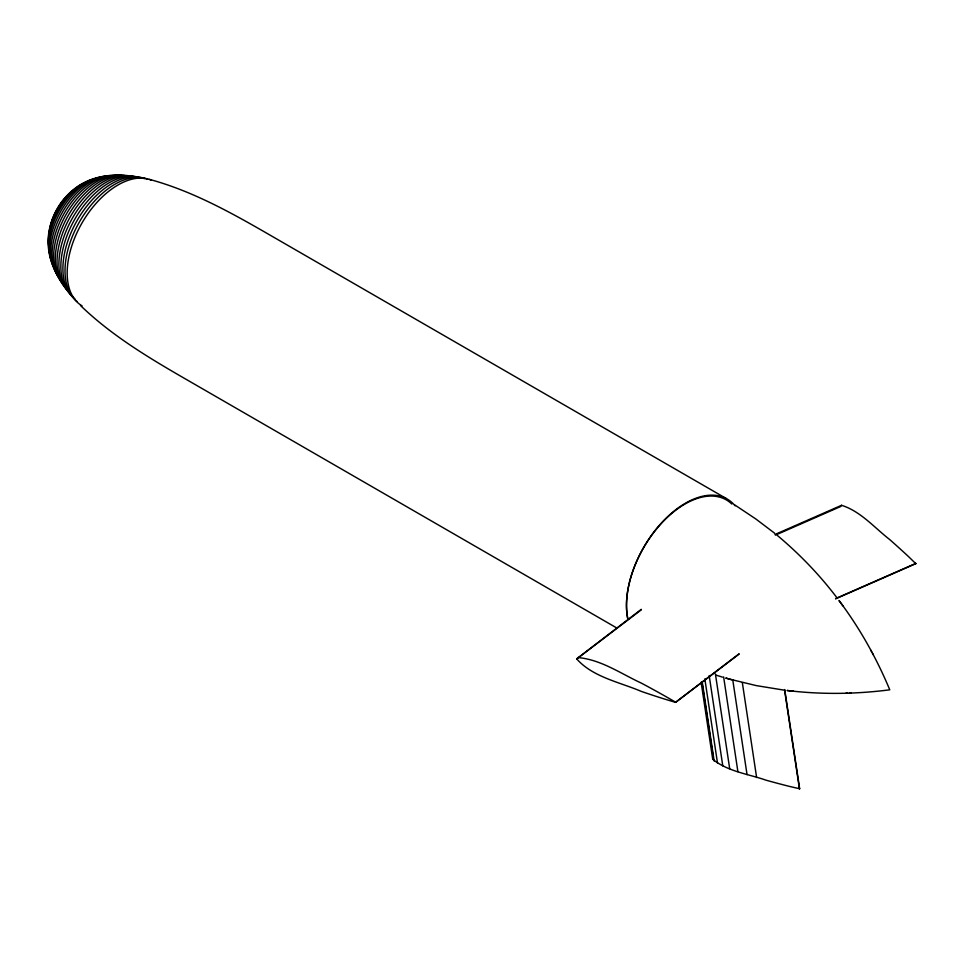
<?xml version="1.0" encoding="UTF-8"?>
<svg xmlns="http://www.w3.org/2000/svg" width="964" height="964" viewBox="0 0 964 964"><rect width="100%" height="100%" fill="white"/><g stroke="black" fill="none" stroke-linecap="round" stroke-linejoin="round"><path stroke-width="1.45" d="M784.72 689.537L799.662 788.733L790.094 786.564A931.453 427.642 -8.6 0 1 766.175 780.225C748.353 773.984 727.543 771.501 712.721 759.222L713.348 757.981L701.973 682.476M835.619 598.837L915.8 563.663L908.63 556.686A931.453 460.045 66.3 0 0 889.856 539.683C874.444 527.73 860.539 511.185 841.548 505.305L840.729 506.486L775.49 535.092M739.039 654.11L675.535 702.382L666.1 699.527A931.453 605.609 52.8 0 1 641.385 691.429C619.623 682.138 592.776 677.138 576.701 658.906L641.289 609.32M576.701 658.906L641.409 609.73M675.535 702.382L739.039 653.857M774.948 534.514L841.548 505.305M835.619 598.572L915.8 563.41M577.785 657.581C600.765 659.412 620.876 673.655 641.385 683.139A931.453 605.609 52.8 0 1 666.1 696.707L675.535 702.129M790.203 690.839L787.058 690.477C821.135 694.658 855.731 694.201 889.772 689.814C876.553 658.135 859.647 627.95 838.993 600.524L842.91 605.826M846.018 693.212L847.645 693.164M849.597 693.092L851.104 693.044M790.54 690.863L793.613 691.224M783.575 690.055L756.246 685.597L729.772 679.186M149.504 179.388C192.836 191.113 232.24 213.273 270.848 235.578L726.434 498.617M733.038 680.09L725.747 678.066L729.061 678.981M722.446 677.114L715.903 675.113M798.855 788.323L799.662 788.733M914.981 563.193L915.8 563.663M616.876 628.034L190.342 381.768C151.697 359.512 112.752 336.689 80.482 305.492M735.062 505.124L755.8 518.957L774.658 533.237M777.285 535.394C799.361 553.89 819.521 574.737 836.897 597.716M870.841 650.218L871.613 651.652M872.528 653.375L873.239 654.701M784.503 689.67L799.445 788.853M742.352 682.753L756.62 777.502M732.761 679.861L747.04 774.61M723.627 676.897L737.894 771.646M715.409 673.944L729.688 768.694M709.179 675.547L722.783 765.862M704.829 678.873L717.529 763.259M702.322 682.536L714.143 761.006M701.129 682.235L712.721 759.222M627.841 619.069A83.434 48.176 -60 0 1 662.907 521.404A83.434 48.176 -60 0 1 735.11 505.823M627.829 618.948A82.735 47.766 -60 0 1 660.689 524.163A82.735 47.766 -60 0 1 731.833 504.052M82.061 305.853A71.83 41.476 -60 0 1 80.795 225.142A71.83 41.476 -60 0 1 151.228 180.123M77.228 301.636A70.77 40.862 -60 0 1 79.663 221.527A70.77 40.862 -60 0 1 147.817 179.376M74.915 298.973A69.625 40.199 -60 0 1 77.313 220.178A69.625 40.199 -60 0 1 144.359 178.702M72.662 296.237A68.372 39.476 -60 0 1 73.806 220.973A68.372 39.476 -60 0 1 138.165 177.171M70.456 293.405A67.01 38.693 -60 0 1 71.589 219.635A67.01 38.693 -60 0 1 134.671 176.701M68.324 290.453A65.528 37.837 -60 0 1 69.432 218.322A65.528 37.837 -60 0 1 131.116 176.34M66.275 287.393A63.901 36.885 -60 0 1 66.275 219.069A63.901 36.885 -60 0 1 124.85 175.52M62.335 282.512A62.106 35.849 -60 0 1 66.444 213.9A62.106 35.849 -60 0 1 123.814 176.038M60.539 279.199A60.105 34.704 -60 0 1 63.467 214.659A60.105 34.704 -60 0 1 117.548 175.581M57.213 273.872A57.876 33.415 -60 0 1 62.708 211.743A57.876 33.415 -60 0 1 113.764 175.918M54.37 268.245A55.346 31.957 -60 0 1 61.045 210.779A55.346 31.957 -60 0 1 107.474 176.267M52.056 262.329A52.442 30.282 -60 0 1 59.575 209.935A52.442 30.282 -60 0 1 101.196 177.231M50.381 256.123A49.031 28.305 -60 0 1 58.358 209.224A49.031 28.305 -60 0 1 94.978 178.882M49.501 249.592A44.874 25.908 -60 0 1 57.503 208.742A44.874 25.908 -60 0 1 88.881 181.377M49.068 236.144A39.524 22.823 -60 0 1 79.012 186.667"/></g></svg>
